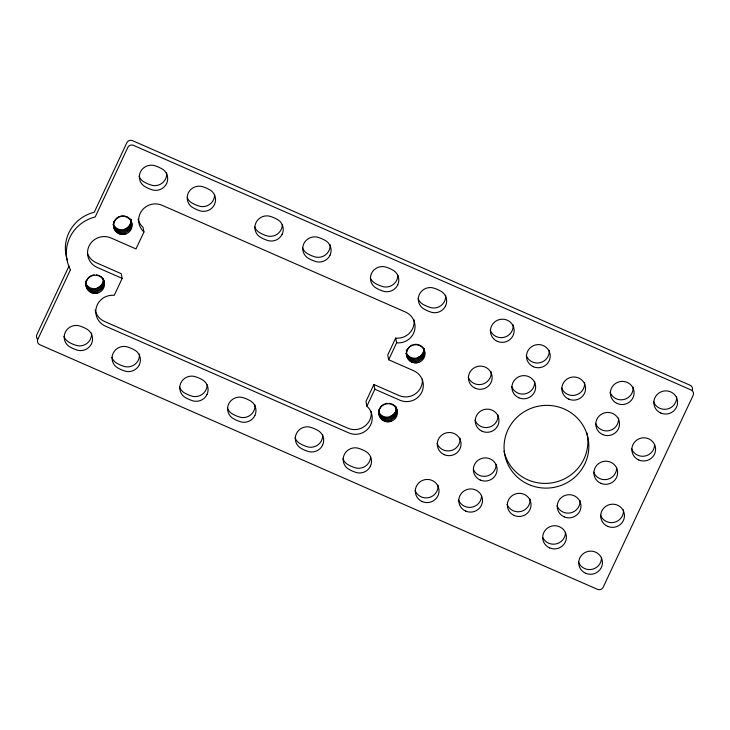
<?xml version="1.0" encoding="UTF-8"?>
<svg xmlns="http://www.w3.org/2000/svg" width="730" height="730" viewBox="0 0 730 730"><rect width="100%" height="100%" fill="white"/><g stroke="black" fill="none" stroke-linecap="round" stroke-linejoin="round"><path stroke-width="1.09" d="M69.012 266.067L36.883 334.596A4.243 4.134 -11.5 0 0 36.765 337.762M87.591 253.721A16.553 16.124 -11.5 0 0 96.187 262.7L121.226 273.686L122.184 278.395L114.236 295.358A16.553 16.124 -11.5 0 0 105.403 326.137L348.794 432.899A16.553 16.124 -11.5 0 0 366.916 406.199L374.864 389.236L373.906 384.518L398.945 395.505A16.553 16.124 -11.5 0 0 422.314 379.116M374.864 389.236L399.903 400.213A16.553 16.124 -11.5 0 0 421.83 392.074A16.553 16.124 -11.5 0 0 413.718 370.758L388.679 359.771L396.636 342.808A16.553 16.124 -11.5 0 0 405.469 312.038L162.069 205.267A16.553 16.124 -11.5 0 0 143.956 231.967L135.999 248.93L110.96 237.953A16.553 16.124 -11.5 0 0 89.033 246.092A16.553 16.124 -11.5 0 0 97.145 267.408L122.184 278.395M373.906 384.518L365.958 401.482L366.916 406.199M413.974 319.658A16.553 16.124 -11.5 0 1 395.669 338.099L387.721 355.063L388.679 359.771M395.669 338.099L396.636 342.808M143.956 231.967L142.998 227.258A16.553 16.124 -11.5 0 1 138.134 219.228M692.359 390.185A4.243 4.134 -11.5 0 0 690.078 385.23L132.468 140.625A4.243 4.134 -11.5 0 0 126.847 142.715L94.243 212.266A37.768 36.783 -11.5 0 0 67.297 259.962M37.622 339.121A4.243 4.134 -11.5 0 1 36.984 338.245M616.677 467.866A11.881 11.57 -11.5 0 1 593.673 472.182M676.582 396.554A11.881 11.57 -11.5 0 1 653.633 401.874M601.502 557.811A11.881 11.57 -11.5 0 1 578.498 562.127M481.572 495.624A11.881 11.57 -11.5 0 1 458.568 499.94M565.458 532.426A11.881 11.57 -11.5 0 1 542.855 537.663M460.037 438.183A11.881 11.57 -11.5 0 1 437.087 443.502M623.457 509.868A11.881 11.57 -11.5 0 1 600.507 515.188M633.092 387.055A11.881 11.57 -11.5 0 1 610.143 392.375M549.206 350.254A11.881 11.57 -11.5 0 1 526.257 355.574M654.627 444.497A11.881 11.57 -11.5 0 1 631.623 448.813M491.162 371.807A11.881 11.57 -11.5 0 1 468.204 377.127M438.027 485.112A11.881 11.57 -11.5 0 1 415.078 490.441M513.163 324.868A11.881 11.57 -11.5 0 1 490.213 330.197M579.967 500.369A11.881 11.57 -11.5 0 1 557.017 505.689M530.035 499.001A11.881 11.57 -11.5 0 1 507.085 504.33M496.126 464.572A11.881 11.57 -11.5 0 1 473.524 469.819M497.988 414.813A11.881 11.57 -11.5 0 1 475.038 420.142M534.643 381.306A11.881 11.57 -11.5 0 1 511.693 386.626M584.575 382.666A11.881 11.57 -11.5 0 1 561.625 387.995M618.538 418.107A11.881 11.57 -11.5 0 1 595.58 423.427M95.137 310.013A16.553 16.124 -11.5 0 0 104.445 321.419L347.836 428.191A16.553 16.124 -11.5 0 0 371.159 411.382M418.08 298.552A11.881 11.57 -11.5 0 0 424.258 304.994A31.326 30.514 -11.5 0 0 431.841 307.887A11.881 11.57 -11.5 0 0 445.656 295.258M370.621 278.486A11.881 11.57 -11.5 0 0 376.397 283.997A31.326 30.514 -11.5 0 0 383.98 286.89A11.881 11.57 -11.5 0 0 397.841 275.265M302.53 247.862A11.881 11.57 -11.5 0 0 308.699 254.305A31.326 30.514 -11.5 0 0 316.282 257.197A11.881 11.57 -11.5 0 0 330.106 244.568M254.66 226.866A11.881 11.57 -11.5 0 0 260.838 233.308A31.326 30.514 -11.5 0 0 268.421 236.201A11.881 11.57 -11.5 0 0 282.291 224.575M187.373 198.104A11.881 11.57 -11.5 0 0 193.149 203.615A31.326 30.514 -11.5 0 0 200.732 206.508A11.881 11.57 -11.5 0 0 214.602 194.883M139.111 176.176A11.881 11.57 -11.5 0 0 145.288 182.619A31.326 30.514 -11.5 0 0 152.871 185.511A11.881 11.57 -11.5 0 0 166.686 172.882M342.945 458.805A11.881 11.57 -11.5 0 0 349.123 465.247A31.326 30.514 -11.5 0 0 356.705 468.14A11.881 11.57 -11.5 0 0 370.575 456.515M295.084 437.808A11.881 11.57 -11.5 0 0 301.262 444.251A31.326 30.514 -11.5 0 0 308.845 447.143A11.881 11.57 -11.5 0 0 322.66 434.514M227.395 408.116A11.881 11.57 -11.5 0 0 233.573 414.558A31.326 30.514 -11.5 0 0 241.155 417.451A11.881 11.57 -11.5 0 0 254.971 404.812M179.534 387.119A11.881 11.57 -11.5 0 0 185.703 393.561A31.326 30.514 -11.5 0 0 193.286 396.454A11.881 11.57 -11.5 0 0 207.156 384.829M111.836 357.426A11.881 11.57 -11.5 0 0 118.014 363.868A31.326 30.514 -11.5 0 0 125.596 366.761A11.881 11.57 -11.5 0 0 139.412 354.123M63.975 336.43A11.881 11.57 -11.5 0 0 70.153 342.872A31.326 30.514 -11.5 0 0 77.736 345.764A11.881 11.57 -11.5 0 0 91.551 333.135M586.929 432.89A42.44 41.336 -11.5 0 1 554.426 482.384A42.44 41.336 -11.5 0 1 504.047 451.167M378.469 411.574A9.335 9.098 -11.5 0 0 396.436 407.887A9.234 8.605 -15.1 0 1 390.523 417.56A9.234 9.198 3.2 0 1 378.478 411.601M424.039 348.392A9.335 9.098 -11.5 0 1 406.336 353.174M131.154 221.062A9.335 9.098 -11.5 0 1 113.442 224.703M420.662 345.664A9.234 8.605 -15.1 0 1 424.614 353.749A9.234 8.605 -15.1 0 1 418.628 360.994A9.234 9.198 3.2 0 1 406.245 353.338M413.518 344.606A9.234 8.605 -15.1 0 1 418.071 344.596M419.157 344.925A9.234 8.605 -15.1 0 1 420.179 345.39M406.199 353.293A9.234 9.198 3.2 0 0 418.39 359.817A9.234 8.605 -15.1 0 0 423.902 348.584M406.291 351.03A9.234 9.198 3.2 0 1 406.528 349.907M423.984 348.438A9.234 8.605 -15.1 0 1 418.144 358.64A9.234 9.198 3.2 0 1 406.291 353.22M418.865 362.171A9.234 9.198 3.2 0 1 410.853 345.701M411.355 345.409A9.234 9.198 3.2 0 1 412.413 344.943M423.92 348.329A9.234 8.605 -15.1 0 1 417.907 357.463M394.373 405.579A9.234 8.605 -15.1 0 1 390.997 419.914A9.234 9.198 3.2 0 1 378.66 409.95M385.33 403.681A9.234 8.605 -15.1 0 1 387.028 403.325M389.318 403.316A9.234 8.605 -15.1 0 1 390.988 403.672M392.046 404.064A9.234 8.605 -15.1 0 1 393.041 404.584M393.507 404.885A9.234 8.605 -15.1 0 1 393.945 405.214M378.569 412.222A9.234 9.198 3.2 0 0 390.76 418.737A9.234 8.605 -15.1 0 0 396.271 407.513M395.541 406.062A9.234 8.605 -15.1 0 1 396.062 407.012M391.234 421.091A9.234 9.198 3.2 0 1 379.144 410.005M379.317 409.457A9.234 9.198 3.2 0 1 381.845 405.652M382.283 405.278A9.234 9.198 3.2 0 1 382.748 404.931M383.734 404.338A9.234 9.198 3.2 0 1 384.254 404.082M396.335 407.796A9.234 8.605 -15.1 0 1 390.276 416.383M127.768 217.193A9.234 8.605 -15.1 0 1 131.71 225.278A9.234 8.605 -15.1 0 1 125.724 232.523A9.234 9.198 3.2 0 1 113.305 224.293A9.234 9.198 3.2 0 0 125.25 230.169A9.234 8.605 -15.1 0 0 131.263 221.035M120.614 216.135A9.234 8.605 -15.1 0 1 125.168 216.126M126.254 216.454A9.234 8.605 -15.1 0 1 127.285 216.919M113.187 224.256A9.234 9.198 3.2 0 0 125.487 231.346A9.234 8.605 -15.1 0 0 131.181 220.624M113.497 221.993A9.234 9.198 3.2 0 1 113.634 221.436M130.944 219.447A9.234 8.605 -15.1 0 1 131.09 219.967M130.551 219.137A9.234 8.605 -15.1 0 1 131.008 220.113M125.971 233.7A9.234 9.198 3.2 0 1 115.404 219.529M115.76 219.082A9.234 9.198 3.2 0 1 116.152 218.653M116.572 218.261A9.234 9.198 3.2 0 1 117.959 217.23M118.461 216.938A9.234 9.198 3.2 0 1 119.51 216.472M130.953 219.319A9.234 8.605 -15.1 0 1 131.026 219.858M131.062 220.944A9.234 8.605 -15.1 0 1 125.013 228.992M102.237 277.893A9.234 8.605 -15.1 0 1 98.103 291.443A9.234 9.198 3.2 0 1 85.793 284.362A9.234 9.198 3.2 0 0 97.866 290.266A9.234 8.605 -15.1 0 0 103.167 278.541M92.436 275.21A9.234 8.605 -15.1 0 1 94.124 274.854M96.424 274.845A9.234 8.605 -15.1 0 1 98.094 275.201M99.152 275.593A9.234 8.605 -15.1 0 1 100.138 276.113M100.603 276.415A9.234 8.605 -15.1 0 1 101.05 276.743M101.47 277.108A9.234 8.605 -15.1 0 1 101.862 277.491M85.766 281.488A9.234 9.198 3.2 0 1 85.866 280.913M98.34 292.62A9.234 9.198 3.2 0 1 87.773 278.449M88.138 278.002A9.234 9.198 3.2 0 1 88.941 277.181M89.379 276.807A9.234 9.198 3.2 0 1 89.845 276.46M90.328 276.15A9.234 9.198 3.2 0 1 91.35 275.612M103.432 279.325A9.234 8.605 -15.1 0 1 97.382 287.912M70.454 269.762L37.841 339.304A4.243 4.134 -11.5 0 0 39.922 344.77L597.532 589.375A4.243 4.134 -11.5 0 0 603.153 587.285L693.117 395.404A4.243 4.134 -11.5 0 0 691.036 389.939L133.426 145.343A4.243 4.134 -11.5 0 0 127.805 147.433L95.201 216.974A37.768 36.783 -11.5 0 0 70.454 269.762M600.808 483.333A11.881 11.57 -11.5 0 0 617.58 471.571A11.881 11.57 -11.5 0 0 598.901 463.377A11.881 11.57 -11.5 0 0 600.808 483.333M660.76 413.034A11.881 11.57 -11.5 0 0 677.54 401.272A11.881 11.57 -11.5 0 0 658.861 393.068A11.881 11.57 -11.5 0 0 660.76 413.034M585.633 573.278A11.881 11.57 -11.5 0 0 602.405 561.516A11.881 11.57 -11.5 0 0 583.726 553.322A11.881 11.57 -11.5 0 0 585.633 573.278M465.704 511.1A11.881 11.57 -11.5 0 0 482.475 499.329A11.881 11.57 -11.5 0 0 463.796 491.135A11.881 11.57 -11.5 0 0 465.704 511.1M549.59 547.892A11.881 11.57 -11.5 0 0 566.361 536.13A11.881 11.57 -11.5 0 0 547.683 527.936A11.881 11.57 -11.5 0 0 549.59 547.892M444.214 454.662A11.881 11.57 -11.5 0 0 460.995 442.891A11.881 11.57 -11.5 0 0 442.316 434.697A11.881 11.57 -11.5 0 0 444.214 454.662M607.634 526.348A11.881 11.57 -11.5 0 0 624.415 514.577A11.881 11.57 -11.5 0 0 605.736 506.383A11.881 11.57 -11.5 0 0 607.634 526.348M617.279 403.535A11.881 11.57 -11.5 0 0 634.051 391.764A11.881 11.57 -11.5 0 0 615.372 383.569A11.881 11.57 -11.5 0 0 617.279 403.535M533.384 366.734A11.881 11.57 -11.5 0 0 550.164 354.972A11.881 11.57 -11.5 0 0 531.486 346.777A11.881 11.57 -11.5 0 0 533.384 366.734M638.759 459.973A11.881 11.57 -11.5 0 0 655.54 448.202A11.881 11.57 -11.5 0 0 636.852 440.007A11.881 11.57 -11.5 0 0 638.759 459.973M475.339 388.287A11.881 11.57 -11.5 0 0 492.12 376.516A11.881 11.57 -11.5 0 0 473.432 368.321A11.881 11.57 -11.5 0 0 475.339 388.287M422.214 501.592A11.881 11.57 -11.5 0 0 438.986 489.83A11.881 11.57 -11.5 0 0 420.307 481.636A11.881 11.57 -11.5 0 0 422.214 501.592M497.349 341.348A11.881 11.57 -11.5 0 0 514.121 329.586A11.881 11.57 -11.5 0 0 495.442 321.392A11.881 11.57 -11.5 0 0 497.349 341.348M564.144 516.84A11.881 11.57 -11.5 0 0 580.925 505.078A11.881 11.57 -11.5 0 0 562.246 496.884A11.881 11.57 -11.5 0 0 564.144 516.84M514.212 515.48A11.881 11.57 -11.5 0 0 530.993 503.718A11.881 11.57 -11.5 0 0 512.314 495.524A11.881 11.57 -11.5 0 0 514.212 515.48M480.258 480.048A11.881 11.57 -11.5 0 0 497.039 468.277A11.881 11.57 -11.5 0 0 478.36 460.082A11.881 11.57 -11.5 0 0 480.258 480.048M482.165 431.293A11.881 11.57 -11.5 0 0 498.946 419.531A11.881 11.57 -11.5 0 0 480.267 411.337A11.881 11.57 -11.5 0 0 482.165 431.293M518.829 397.786A11.881 11.57 -11.5 0 0 535.601 386.015A11.881 11.57 -11.5 0 0 516.922 377.821A11.881 11.57 -11.5 0 0 518.829 397.786M568.761 399.146A11.881 11.57 -11.5 0 0 585.533 387.384A11.881 11.57 -11.5 0 0 566.854 379.189A11.881 11.57 -11.5 0 0 568.761 399.146M602.715 434.587A11.881 11.57 -11.5 0 0 619.496 422.816A11.881 11.57 -11.5 0 0 600.817 414.622A11.881 11.57 -11.5 0 0 602.715 434.587M445.583 305.897A11.881 11.57 -11.5 0 0 439.752 290.586A31.326 30.514 -11.5 0 0 432.169 287.693A11.881 11.57 -11.5 0 0 422.597 308.124A31.326 30.514 -11.5 0 0 429.842 311.737A11.881 11.57 -11.5 0 0 445.583 305.897M397.722 284.901A11.881 11.57 -11.5 0 0 391.891 269.589A31.326 30.514 -11.5 0 0 384.309 266.696A11.881 11.57 -11.5 0 0 374.727 287.127A31.326 30.514 -11.5 0 0 381.973 290.741A11.881 11.57 -11.5 0 0 397.722 284.901M330.024 255.208A11.881 11.57 -11.5 0 0 324.202 239.896A31.326 30.514 -11.5 0 0 316.619 237.004A11.881 11.57 -11.5 0 0 307.038 257.435A31.326 30.514 -11.5 0 0 314.283 261.048A11.881 11.57 -11.5 0 0 330.024 255.208M282.163 234.211A11.881 11.57 -11.5 0 0 276.341 218.9A31.326 30.514 -11.5 0 0 268.759 216.007A11.881 11.57 -11.5 0 0 259.177 236.438A31.326 30.514 -11.5 0 0 266.423 240.051A11.881 11.57 -11.5 0 0 282.163 234.211M214.474 204.519A11.881 11.57 -11.5 0 0 208.643 189.207A31.326 30.514 -11.5 0 0 201.06 186.314A11.881 11.57 -11.5 0 0 191.488 206.745A31.326 30.514 -11.5 0 0 198.733 210.359A11.881 11.57 -11.5 0 0 214.474 204.519M166.613 183.522A11.881 11.57 -11.5 0 0 160.782 168.21A31.326 30.514 -11.5 0 0 153.2 165.318A11.881 11.57 -11.5 0 0 143.618 185.749A31.326 30.514 -11.5 0 0 150.864 189.362A11.881 11.57 -11.5 0 0 166.613 183.522M370.448 466.141A11.881 11.57 -11.5 0 0 364.626 450.83A31.326 30.514 -11.5 0 0 357.043 447.946A11.881 11.57 -11.5 0 0 347.462 468.377A31.326 30.514 -11.5 0 0 354.707 471.981A11.881 11.57 -11.5 0 0 370.448 466.141M322.587 445.145A11.881 11.57 -11.5 0 0 316.756 429.833A31.326 30.514 -11.5 0 0 309.173 426.95A11.881 11.57 -11.5 0 0 299.592 447.38A31.326 30.514 -11.5 0 0 306.837 450.985A11.881 11.57 -11.5 0 0 322.587 445.145M254.898 415.452A11.881 11.57 -11.5 0 0 249.067 400.14A31.326 30.514 -11.5 0 0 241.484 397.257A11.881 11.57 -11.5 0 0 231.903 417.688A31.326 30.514 -11.5 0 0 239.148 421.292A11.881 11.57 -11.5 0 0 254.898 415.452M207.028 394.455A11.881 11.57 -11.5 0 0 201.206 379.144A31.326 30.514 -11.5 0 0 193.623 376.26A11.881 11.57 -11.5 0 0 184.042 396.691A31.326 30.514 -11.5 0 0 191.287 400.296A11.881 11.57 -11.5 0 0 207.028 394.455M139.339 364.763A11.881 11.57 -11.5 0 0 133.508 349.451A31.326 30.514 -11.5 0 0 125.934 346.567A11.881 11.57 -11.5 0 0 116.353 366.998A31.326 30.514 -11.5 0 0 123.598 370.603A11.881 11.57 -11.5 0 0 139.339 364.763M91.478 343.766A11.881 11.57 -11.5 0 0 85.647 328.454A31.326 30.514 -11.5 0 0 78.064 325.571A11.881 11.57 -11.5 0 0 68.483 346.002A31.326 30.514 -11.5 0 0 75.728 349.606A11.881 11.57 -11.5 0 0 91.478 343.766M530.956 485.413A42.44 41.336 -11.5 0 0 588.371 440.154A42.44 41.336 -11.5 0 0 520.015 414.658A42.44 41.336 -11.5 0 0 530.956 485.413M91.633 292.757A9.335 9.098 -11.5 0 0 104.417 282.985A9.335 9.098 -11.5 0 0 89.471 277.163A9.335 9.098 -11.5 0 0 91.633 292.757M119.264 233.837A9.335 9.098 -11.5 0 0 132.039 224.064A9.335 9.098 -11.5 0 0 117.092 218.233A9.335 9.098 -11.5 0 0 119.264 233.837M412.158 362.308A9.335 9.098 -11.5 0 0 424.942 352.535A9.335 9.098 -11.5 0 0 409.995 346.704A9.335 9.098 -11.5 0 0 412.158 362.308M384.537 421.228A9.335 9.098 -11.5 0 0 397.312 411.455A9.335 9.098 -11.5 0 0 382.365 405.634A9.335 9.098 -11.5 0 0 384.537 421.228M85.812 283.623A9.335 9.098 -11.5 0 0 103.541 279.417A9.234 8.605 -15.1 0 1 97.619 289.089A9.234 9.198 3.2 0 1 85.766 283.678"/></g></svg>
